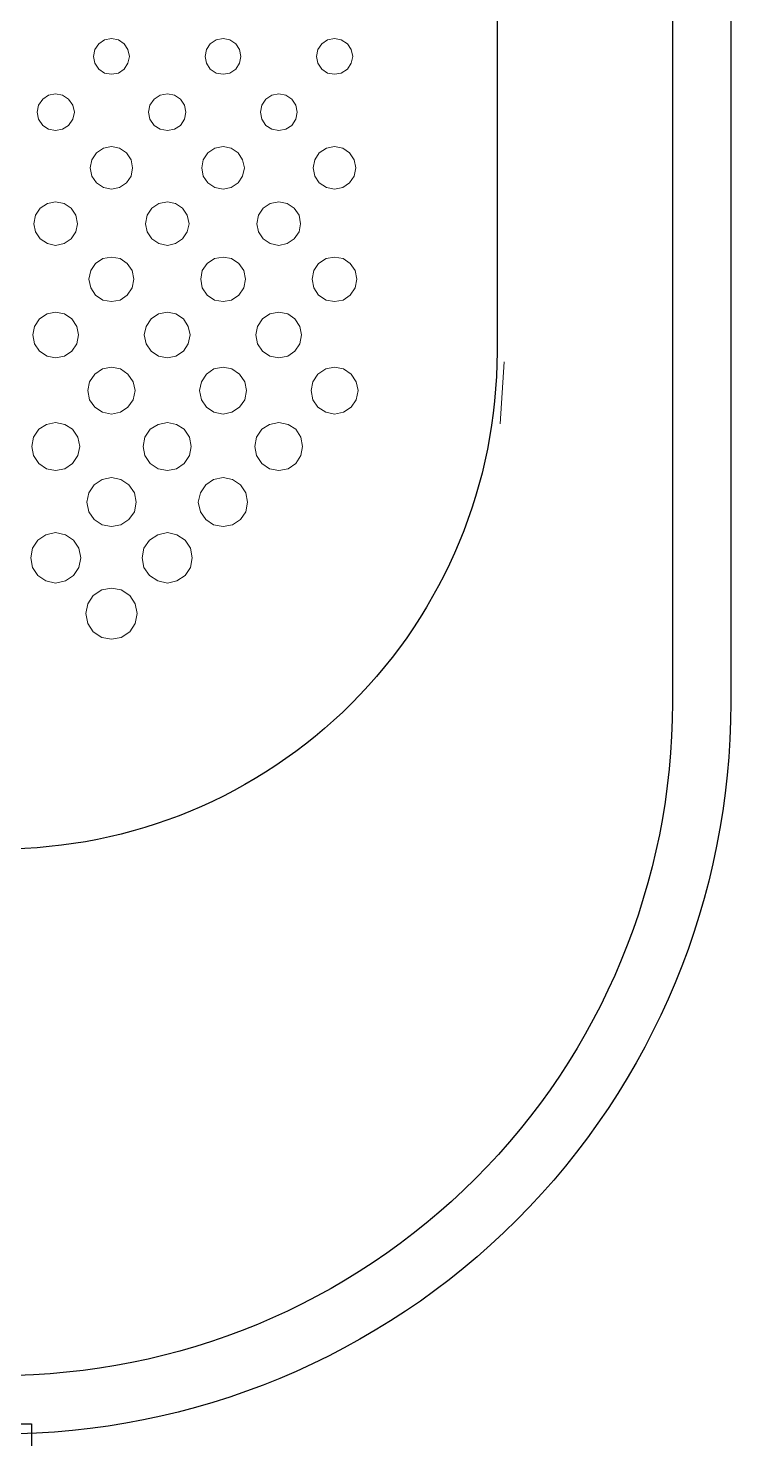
# Model space of a CAD drawing. Header units: inches. Extents: x 24920 to 61775, y 10942 to 38819.
# Drawn here: x 31527 to 31888, y 12422 to 13145 of the extents above; entities that cross this region are included whole.
import ezdxf

# ---------------------------------------------------------------- set-up
doc = ezdxf.new("R2010")
doc.units = ezdxf.units.IN
doc.header["$MEASUREMENT"] = 0
doc.layers.add('01TOILET', color=4, linetype='Continuous')

# ---------------------------------------------------------------- blocks, each defined once
blk = doc.blocks.new('A$C11311193')
at = {"layer": '01TOILET', "color": 9}
for p, q in [((-435.94, -40.12), (-393.46, 20.54)), ((-388.14, 17.78), (-392.35, 20.73)), ((-385.88, 16.2), (-388.14, 17.78)), ((-368.39, 3.95), (-370.64, 5.53)), ((-364.17, 1), (-368.39, 3.95)), ((-363.97, -0.11), (-406.45, -60.77)), ((-370.9, -4.97), (-370.47, -5.27)), ((-370.45, -2.84), (-369.99, -3.16)), ((-369.99, -3.16), (-369.8, -3.3)), ((-377, -13.64), (-377.01, -13.63)), ((-376.49, -13.87), (-376.92, -13.57)), ((-374.96, -11.89), (-374.5, -12.21)), ((-373.53, -11.06), (-373.94, -10.77)), ((-372.51, -8.73), (-372.1, -9.01)), ((-371.34, -7.71), (-371.8, -7.39)), ((-378.86, -14.78), (-378.86, -14.77)), ((-378.31, -15.04), (-378.76, -14.72)), ((-406.66, -63.86), (-377.91, -83.99)), ((-418.13, -80.24), (-389.38, -100.37)), ((-336.45, -113.02), (-193.35, -213.22)), ((-347.92, -129.4), (-204.82, -229.6)), ((-193.35, -213.22), (-204.82, -229.6))]:
    blk.add_line(p, q, dxfattribs=at)
blk.add_lwpolyline([(-405.76, -72.02), (-383.65, -87.5), (-388.24, -94.05), (-410.35, -78.58)], dxfattribs=at)
blk.add_lwpolyline([(-374.46, -79.07), (-392.82, -105.29), (-351.36, -134.31), (-333.01, -108.1)], close=True, dxfattribs=at)
for centre, radius in [((-386.29, -0.6), 16), ((-386.29, -0.6), 15.25), ((-428.45, -60.81), 22), ((-362.91, -106.69), 10)]:
    blk.add_circle(centre, radius, dxfattribs=at)
for centre, radius, start, end in [((-392.81, 20.08), 0.8, 55.0011, 145.0011), ((-386.34, 15.55), 0.8, 344.71706, 55.0011), ((-371.1, 4.88), 0.8, 55.0011, 126.95484), ((-364.63, 0.35), 0.8, 325.0011, 55.0011), ((-386.14, -0.66), 16.34, 334.55108, 343.59818), ((-376.54, -4.45), 6.52, 330.64373, 340.00983), ((-386.29, -0.6), 17, 336.04057, 341.17634), ((-370.37, -5.3), 0.402, 344.23374, 347.463), ((-370.09, -3.71), 0.5, 349.10278, 54.98404), ((-386.29, -0.6), 17, 346.35911, 348.32633), ((-386.29, -0.6), 17, 348.33841, 348.36287), ((-428.45, -60.81), 50, 76.10132, 313.4621), ((-386.18, -0.72), 16.34, 306.40401, 315.45111), ((-386.29, -0.6), 17, 308.82586, 313.96162), ((-379.36, -8.42), 6.56, 310.00744, 319.31977), ((-374.78, -12.53), 0.424, 337.9323, 55.00109), ((-374.7, -12.6), 0.318, 312.65502, 341.67022), ((-386.29, -0.6), 17, 315.72917, 318.02969), ((-378.75, -7.32), 6.9, 317.66259, 325.83332), ((-373.22, -10.63), 0.532, 235.0011, 322.50138), ((-373.49, -11.06), 0.472, 343.28224, 353.5272), ((-386.29, -0.6), 17, 322.49856, 327.50087), ((-372.09, -9.05), 0.472, 296.47499, 306.71996), ((-376.99, -5.65), 6.42, 323.85301, 332.61068), ((-377.4, -5.39), 6.9, 324.16887, 324.47045), ((-386.29, -0.6), 17, 329.24044, 334.27302), ((-371.14, -7.33), 0.424, 235.0011, 312.06989), ((-386.29, -0.6), 17, 301.67586, 303.64465), ((-386.29, -0.6), 17, 301.67586, 303.64465), ((-386.29, -0.6), 17, 301.67586, 303.64465), ((-386.29, -0.6), 17, 301.67586, 303.64465), ((-386.29, -0.6), 17, 301.67586, 301.75153), ((-428.45, -60.81), 50, 336.53601, 33.90092), ((-403.18, -68.34), 4.49, 175.78133, 235.00121), ((-412.92, -82.26), 4.49, 55.00098, 114.22086), ((-205.2, -217.13), 12.48, 271.75683, 18.24536)]:
    blk.add_arc(centre, radius, start, end, dxfattribs=at)
for points, knots in [([(-370.47, -5.27), (-370.4, -5.32), (-370.29, -5.42), (-370.18, -5.63), (-370.15, -5.87), (-370.18, -6.01), (-370.2, -6.09)], [0, 0, 0, 0, 0.243401, 0.5, 0.756599, 1, 1, 1, 1]), ([(-369.77, -4.61), (-369.77, -4.62), (-369.78, -4.66), (-369.82, -4.79), (-369.88, -4.95), (-369.94, -5.14), (-370.03, -5.35), (-370.11, -5.55), (-370.17, -5.66), (-370.19, -5.7)], [0, 0, 0, 0, 0.019444, 0.1198185, 0.2095623, 0.3164002, 0.4369193, 0.5922337, 0.7353609, 0.7353609, 0.7353609, 0.7353609]), ([(-369.99, -3.16), (-369.92, -3.22), (-369.8, -3.32), (-369.67, -3.55), (-369.61, -3.8), (-369.63, -3.95), (-369.64, -4.04)], [0, 0, 0, 0, 0.244635, 0.5, 0.755365, 1, 1, 1, 1]), ([(-375.97, -13.98), (-375.99, -14), (-376.04, -14.06), (-376.15, -14.17), (-376.3, -14.31), (-376.45, -14.44), (-376.59, -14.55), (-376.73, -14.66), (-376.81, -14.71), (-376.86, -14.75)], [0.2341512, 0.2341512, 0.2341512, 0.2341512, 0.3199573, 0.4662754, 0.5919189, 0.7019131, 0.8073592, 0.9086228, 1, 1, 1, 1]), ([(-375.63, -13.85), (-375.7, -13.89), (-375.82, -13.97), (-376.05, -14.02), (-376.29, -13.99), (-376.42, -13.92), (-376.49, -13.87)], [0, 0, 0, 0, 0.243401, 0.5, 0.756599, 1, 1, 1, 1]), ([(-374.12, -12.47), (-374.17, -12.52), (-374.25, -12.58), (-374.34, -12.62), (-374.37, -12.62)], [0, 0, 0, 0, 0.2420821, 0.3523608, 0.3523608, 0.3523608, 0.3523608]), ([(-372.1, -9.01), (-372.04, -9.06), (-371.95, -9.15), (-371.87, -9.34), (-371.86, -9.56), (-371.92, -9.67), (-371.95, -9.74)], [0, 0, 0, 0, 0.240664, 0.5, 0.759336, 1, 1, 1, 1]), ([(-370.92, -7.69), (-370.91, -7.72), (-370.92, -7.82), (-370.95, -7.91), (-370.98, -7.98)], [0.6476392, 0.6476392, 0.6476392, 0.6476392, 0.7579179, 1, 1, 1, 1]), ([(-377.36, -15.07), (-377.44, -15.11), (-377.58, -15.18), (-377.84, -15.21), (-378.09, -15.16), (-378.23, -15.09), (-378.31, -15.04)], [0, 0, 0, 0, 0.244635, 0.5, 0.755365, 1, 1, 1, 1])]:
    blk.add_open_spline(points, degree=3, knots=knots, dxfattribs=at)
blk = doc.blocks.new('A$C0C112DF2')
at = {"layer": '01TOILET', "color": 251, "linetype": 'Continuous', "lineweight": 5}
for p, q in [((47.71, 438.52), (52.08, 441.44)), ((52.08, 441.44), (57.18, 442.34)), ((57.18, 442.34), (62.1, 441.44)), ((57.18, 442.34), (57.18, 442.34)), ((62.1, 441.44), (66.48, 438.52)), ((43.87, 429.24), (44.98, 434.33)), ((44.98, 434.33), (47.71, 438.52)), ((66.48, 438.52), (69.21, 434.33)), ((69.21, 434.33), (70.3, 429.24)), ((44.98, 424.14), (43.87, 429.24)), ((70.3, 429.24), (69.21, 424.14)), ((47.71, 419.95), (44.98, 424.14)), ((52.08, 417.03), (47.71, 419.95)), ((66.48, 419.95), (62.1, 417.03)), ((69.21, 424.14), (66.48, 419.95)), ((19.27, 409.75), (23.47, 412.48)), ((23.47, 412.48), (28.39, 413.57)), ((28.39, 413.57), (33.49, 412.48)), ((28.39, 413.57), (28.39, 413.57)), ((33.49, 412.48), (37.68, 409.75)), ((57.18, 416.13), (52.08, 417.03)), ((62.1, 417.03), (57.18, 416.13)), ((76.68, 409.75), (80.87, 412.48)), ((80.87, 412.48), (85.79, 413.57)), ((85.79, 413.57), (90.72, 412.48)), ((85.79, 413.57), (85.79, 413.57)), ((90.72, 412.48), (94.9, 409.75)), ((15.63, 400.64), (16.53, 405.56)), ((16.53, 405.56), (19.27, 409.75)), ((37.68, 409.75), (40.41, 405.56)), ((40.41, 405.56), (41.33, 400.64)), ((72.85, 400.64), (73.76, 405.56)), ((73.76, 405.56), (76.68, 409.75)), ((94.9, 409.75), (97.63, 405.56)), ((97.63, 405.56), (98.54, 400.64)), ((16.53, 395.72), (15.63, 400.64)), ((41.33, 400.64), (40.41, 395.72)), ((73.76, 395.72), (72.85, 400.64)), ((98.54, 400.64), (97.63, 395.72)), ((19.27, 391.53), (16.53, 395.72)), ((23.47, 388.8), (19.27, 391.53)), ((37.68, 391.53), (33.49, 388.8)), ((40.41, 395.72), (37.68, 391.53)), ((76.68, 391.53), (73.76, 395.72)), ((80.87, 388.8), (76.68, 391.53)), ((94.9, 391.53), (90.72, 388.8)), ((97.63, 395.72), (94.9, 391.53)), ((28.39, 387.71), (23.47, 388.8)), ((33.49, 388.8), (28.39, 387.71)), ((48.25, 380.98), (52.26, 383.71)), ((52.26, 383.71), (57.18, 384.62)), ((57.18, 384.62), (61.92, 383.71)), ((57.18, 384.62), (57.18, 384.62)), ((61.92, 383.71), (65.93, 380.98)), ((85.79, 387.71), (80.87, 388.8)), ((90.72, 388.8), (85.79, 387.71)), ((105.47, 380.98), (109.48, 383.71)), ((109.48, 383.71), (114.4, 384.62)), ((114.4, 384.62), (119.14, 383.71)), ((114.4, 384.62), (114.4, 384.62)), ((119.14, 383.71), (123.33, 380.98)), ((44.42, 372.05), (45.51, 376.97)), ((45.51, 376.97), (48.25, 380.98)), ((65.93, 380.98), (68.84, 376.97)), ((68.84, 376.97), (69.75, 372.05)), ((101.64, 372.05), (102.74, 376.97)), ((102.74, 376.97), (105.47, 380.98)), ((123.33, 380.98), (126.07, 376.97)), ((126.07, 376.97), (126.97, 372.05)), ((45.51, 367.31), (44.42, 372.05)), ((69.75, 372.05), (68.84, 367.31)), ((102.74, 367.31), (101.64, 372.05)), ((126.97, 372.05), (126.07, 367.31)), ((48.25, 363.13), (45.51, 367.31)), ((52.26, 360.4), (48.25, 363.13)), ((65.93, 363.13), (61.92, 360.4)), ((68.84, 367.31), (65.93, 363.13)), ((105.47, 363.13), (102.74, 367.31)), ((109.48, 360.4), (105.47, 363.13)), ((123.33, 363.13), (119.14, 360.4)), ((126.07, 367.31), (123.33, 363.13)), ((19.82, 352.2), (23.83, 354.93)), ((23.83, 354.93), (28.39, 355.85)), ((28.39, 355.85), (33.12, 354.93)), ((28.39, 355.85), (28.39, 355.85)), ((33.12, 354.93), (37.13, 352.2)), ((57.18, 359.48), (52.26, 360.4)), ((61.92, 360.4), (57.18, 359.48)), ((77.04, 352.2), (81.05, 354.93)), ((81.05, 354.93), (85.79, 355.85)), ((85.79, 355.85), (90.53, 354.93)), ((85.79, 355.85), (85.79, 355.85)), ((90.53, 354.93), (94.35, 352.2)), ((114.4, 359.48), (109.48, 360.4)), ((119.14, 360.4), (114.4, 359.48)), ((134.27, 352.2), (138.28, 354.93)), ((138.28, 354.93), (143.01, 355.85)), ((143.01, 355.85), (147.75, 354.93)), ((143.01, 355.85), (143.01, 355.85)), ((147.75, 354.93), (151.76, 352.2)), ((16.17, 343.46), (17.09, 348.19)), ((17.09, 348.19), (19.82, 352.2)), ((37.13, 352.2), (39.87, 348.19)), ((39.87, 348.19), (40.78, 343.46)), ((73.39, 343.46), (74.31, 348.19)), ((74.31, 348.19), (77.04, 352.2)), ((94.35, 352.2), (97.09, 348.19)), ((97.09, 348.19), (97.99, 343.46)), ((130.62, 343.46), (131.52, 348.19)), ((131.52, 348.19), (134.27, 352.2)), ((151.76, 352.2), (154.31, 348.19)), ((154.31, 348.19), (155.22, 343.46)), ((17.09, 338.72), (16.17, 343.46)), ((40.78, 343.46), (39.87, 338.72)), ((74.31, 338.72), (73.39, 343.46)), ((97.99, 343.46), (97.09, 338.72)), ((131.52, 338.72), (130.62, 343.46)), ((155.22, 343.46), (154.31, 338.72)), ((19.82, 334.72), (17.09, 338.72)), ((23.83, 332.17), (19.82, 334.72)), ((37.13, 334.72), (33.12, 332.17)), ((39.87, 338.72), (37.13, 334.72)), ((77.04, 334.72), (74.31, 338.72)), ((81.05, 332.17), (77.04, 334.72)), ((94.35, 334.72), (90.53, 332.17)), ((97.09, 338.72), (94.35, 334.72)), ((134.27, 334.72), (131.52, 338.72)), ((138.28, 332.17), (134.27, 334.72)), ((151.76, 334.72), (147.75, 332.17)), ((154.31, 338.72), (151.76, 334.72)), ((28.39, 331.26), (23.83, 332.17)), ((33.12, 332.17), (28.39, 331.26)), ((48.61, 323.43), (52.45, 325.98)), ((52.45, 325.98), (57.18, 326.89)), ((57.18, 326.89), (61.73, 325.98)), ((57.18, 326.89), (57.18, 326.89)), ((61.73, 325.98), (65.56, 323.43)), ((85.79, 331.26), (81.05, 332.17)), ((90.53, 332.17), (85.79, 331.26)), ((105.84, 323.43), (109.66, 325.98)), ((109.66, 325.98), (114.4, 326.89)), ((114.4, 326.89), (118.96, 325.98)), ((114.4, 326.89), (114.4, 326.89)), ((118.96, 325.98), (122.79, 323.43)), ((143.01, 331.26), (138.28, 332.17)), ((147.75, 332.17), (143.01, 331.26)), ((163.06, 323.43), (167.07, 325.98)), ((167.07, 325.98), (171.62, 326.89)), ((171.62, 326.89), (176.18, 325.98)), ((171.62, 326.89), (171.62, 326.89)), ((176.18, 325.98), (180.19, 323.43)), ((256.54, 331.99), (258.73, 300.11)), ((44.98, 314.87), (45.88, 319.6)), ((45.88, 319.6), (48.61, 323.43)), ((65.56, 323.43), (68.29, 319.6)), ((68.29, 319.6), (69.21, 314.87)), ((102.37, 314.87), (103.28, 319.6)), ((103.28, 319.6), (105.84, 323.43)), ((122.79, 323.43), (125.52, 319.6)), ((125.52, 319.6), (126.43, 314.87)), ((159.59, 314.87), (160.51, 319.6)), ((160.51, 319.6), (163.06, 323.43)), ((180.19, 323.43), (182.73, 319.6)), ((182.73, 319.6), (183.65, 314.87)), ((45.88, 310.32), (44.98, 314.87)), ((69.21, 314.87), (68.29, 310.32)), ((103.28, 310.32), (102.37, 314.87)), ((126.43, 314.87), (125.52, 310.32)), ((160.51, 310.32), (159.59, 314.87)), ((183.65, 314.87), (182.73, 310.32)), ((48.61, 306.49), (45.88, 310.32)), ((52.45, 303.76), (48.61, 306.49)), ((65.56, 306.49), (61.73, 303.76)), ((68.29, 310.32), (65.56, 306.49)), ((105.84, 306.49), (103.28, 310.32)), ((109.66, 303.76), (105.84, 306.49)), ((122.79, 306.49), (118.96, 303.76)), ((125.52, 310.32), (122.79, 306.49)), ((163.06, 306.49), (160.51, 310.32)), ((167.07, 303.76), (163.06, 306.49)), ((180.19, 306.49), (176.18, 303.76)), ((182.73, 310.32), (180.19, 306.49)), ((20.18, 294.66), (24.02, 297.2)), ((24.02, 297.2), (28.39, 298.12)), ((28.39, 298.12), (32.95, 297.2)), ((28.39, 298.12), (28.39, 298.12)), ((32.95, 297.2), (36.77, 294.66)), ((57.18, 302.85), (52.45, 303.76)), ((61.73, 303.76), (57.18, 302.85)), ((77.4, 294.66), (81.24, 297.2)), ((81.24, 297.2), (85.79, 298.12)), ((85.79, 298.12), (90.16, 297.2)), ((85.79, 298.12), (85.79, 298.12)), ((90.16, 297.2), (93.99, 294.66)), ((114.4, 302.85), (109.66, 303.76)), ((118.96, 303.76), (114.4, 302.85)), ((134.63, 294.66), (138.46, 297.2)), ((138.46, 297.2), (143.01, 298.12)), ((143.01, 298.12), (147.57, 297.2)), ((143.01, 298.12), (143.01, 298.12)), ((147.57, 297.2), (151.21, 294.66)), ((171.62, 302.85), (167.07, 303.76)), ((176.18, 303.76), (171.62, 302.85)), ((16.73, 286.28), (17.63, 290.82)), ((17.63, 290.82), (20.18, 294.66)), ((36.77, 294.66), (39.32, 290.82)), ((39.32, 290.82), (40.23, 286.28)), ((73.95, 286.28), (74.86, 290.82)), ((74.86, 290.82), (77.4, 294.66)), ((93.99, 294.66), (96.54, 290.82)), ((96.54, 290.82), (97.46, 286.28)), ((131.16, 286.28), (132.08, 290.82)), ((132.08, 290.82), (134.63, 294.66)), ((151.21, 294.66), (153.77, 290.82)), ((153.77, 290.82), (154.67, 286.28)), ((17.63, 281.91), (16.73, 286.28)), ((40.23, 286.28), (39.32, 281.91)), ((74.86, 281.91), (73.95, 286.28)), ((97.46, 286.28), (96.54, 281.91)), ((132.08, 281.91), (131.16, 286.28)), ((154.67, 286.28), (153.77, 281.91)), ((20.18, 278.08), (17.63, 281.91)), ((24.02, 275.54), (20.18, 278.08)), ((28.39, 274.62), (24.02, 275.54)), ((32.95, 275.54), (28.39, 274.62)), ((36.77, 278.08), (32.95, 275.54)), ((39.32, 281.91), (36.77, 278.08)), ((77.4, 278.08), (74.86, 281.91)), ((81.24, 275.54), (77.4, 278.08)), ((85.79, 274.62), (81.24, 275.54)), ((90.16, 275.54), (85.79, 274.62)), ((93.99, 278.08), (90.16, 275.54)), ((96.54, 281.91), (93.99, 278.08)), ((134.63, 278.08), (132.08, 281.91)), ((138.46, 275.54), (134.63, 278.08)), ((143.01, 274.62), (138.46, 275.54)), ((147.57, 275.54), (143.01, 274.62)), ((151.21, 278.08), (147.57, 275.54)), ((153.77, 281.91), (151.21, 278.08)), ((48.98, 265.88), (52.62, 268.43)), ((52.62, 268.43), (57.18, 269.16)), ((57.18, 269.16), (61.55, 268.43)), ((57.18, 269.16), (57.18, 269.16)), ((61.55, 268.43), (65.2, 265.88)), ((106.2, 265.88), (110.02, 268.43)), ((110.02, 268.43), (114.4, 269.16)), ((114.4, 269.16), (118.78, 268.43)), ((114.4, 269.16), (114.4, 269.16)), ((118.78, 268.43), (122.41, 265.88)), ((163.43, 265.88), (167.25, 268.43)), ((167.25, 268.43), (171.62, 269.16)), ((171.62, 269.16), (175.99, 268.43)), ((171.62, 269.16), (171.62, 269.16)), ((175.99, 268.43), (179.64, 265.88)), ((45.51, 257.68), (46.43, 262.24)), ((46.43, 262.24), (48.98, 265.88)), ((65.2, 265.88), (67.75, 262.24)), ((67.75, 262.24), (68.66, 257.68)), ((102.92, 257.68), (103.64, 262.24)), ((103.64, 262.24), (106.2, 265.88)), ((122.41, 265.88), (124.97, 262.24)), ((124.97, 262.24), (125.89, 257.68)), ((160.14, 257.68), (161.05, 262.24)), ((161.05, 262.24), (163.43, 265.88)), ((179.64, 265.88), (182.2, 262.24)), ((182.2, 262.24), (183.1, 257.68)), ((46.43, 253.32), (45.51, 257.68)), ((48.98, 249.67), (46.43, 253.32)), ((67.75, 253.32), (65.2, 249.67)), ((68.66, 257.68), (67.75, 253.32)), ((103.64, 253.32), (102.92, 257.68)), ((106.2, 249.67), (103.64, 253.32)), ((124.97, 253.32), (122.41, 249.67)), ((125.89, 257.68), (124.97, 253.32)), ((161.05, 253.32), (160.14, 257.68)), ((163.43, 249.67), (161.05, 253.32)), ((182.2, 253.32), (179.64, 249.67)), ((183.1, 257.68), (182.2, 253.32)), ((52.62, 247.12), (48.98, 249.67)), ((57.18, 246.4), (52.62, 247.12)), ((61.55, 247.12), (57.18, 246.4)), ((65.2, 249.67), (61.55, 247.12)), ((110.02, 247.12), (106.2, 249.67)), ((114.4, 246.4), (110.02, 247.12)), ((118.78, 247.12), (114.4, 246.4)), ((122.41, 249.67), (118.78, 247.12)), ((167.25, 247.12), (163.43, 249.67)), ((171.62, 246.4), (167.25, 247.12)), ((175.99, 247.12), (171.62, 246.4)), ((179.64, 249.67), (175.99, 247.12)), ((20.54, 237.11), (24.19, 239.48)), ((24.19, 239.48), (28.39, 240.38)), ((28.39, 240.38), (32.76, 239.48)), ((28.39, 240.38), (28.39, 240.38)), ((32.76, 239.48), (36.41, 237.11)), ((77.77, 237.11), (81.42, 239.48)), ((81.42, 239.48), (85.79, 240.38)), ((85.79, 240.38), (89.98, 239.48)), ((85.79, 240.38), (85.79, 240.38)), ((89.98, 239.48), (93.63, 237.11)), ((135, 237.11), (138.64, 239.48)), ((138.64, 239.48), (143.01, 240.38)), ((143.01, 240.38), (147.2, 239.48)), ((143.01, 240.38), (143.01, 240.38)), ((147.2, 239.48), (150.85, 237.11)), ((17.27, 229.28), (18.18, 233.46)), ((18.18, 233.46), (20.54, 237.11)), ((36.41, 237.11), (38.77, 233.46)), ((38.77, 233.46), (39.69, 229.28)), ((74.49, 229.28), (75.4, 233.46)), ((75.4, 233.46), (77.77, 237.11)), ((93.63, 237.11), (96, 233.46)), ((96, 233.46), (96.9, 229.28)), ((131.71, 229.28), (132.63, 233.46)), ((132.63, 233.46), (135, 237.11)), ((150.85, 237.11), (153.4, 233.46)), ((153.4, 233.46), (154.13, 229.28)), ((18.18, 224.9), (17.27, 229.28)), ((20.54, 221.26), (18.18, 224.9)), ((38.77, 224.9), (36.41, 221.26)), ((39.69, 229.28), (38.77, 224.9)), ((75.4, 224.9), (74.49, 229.28)), ((77.77, 221.26), (75.4, 224.9)), ((96, 224.9), (93.63, 221.26)), ((96.9, 229.28), (96, 224.9)), ((132.63, 224.9), (131.71, 229.28)), ((135, 221.26), (132.63, 224.9)), ((153.4, 224.9), (150.85, 221.26)), ((154.13, 229.28), (153.4, 224.9)), ((24.19, 218.89), (20.54, 221.26)), ((28.39, 217.99), (24.19, 218.89)), ((32.76, 218.89), (28.39, 217.99)), ((36.41, 221.26), (32.76, 218.89)), ((81.42, 218.89), (77.77, 221.26)), ((85.79, 217.99), (81.42, 218.89)), ((89.98, 218.89), (85.79, 217.99)), ((93.63, 221.26), (89.98, 218.89)), ((138.64, 218.89), (135, 221.26)), ((143.01, 217.99), (138.64, 218.89)), ((147.2, 218.89), (143.01, 217.99)), ((150.85, 221.26), (147.2, 218.89)), ((49.34, 208.34), (52.99, 210.7)), ((52.99, 210.7), (57.18, 211.61)), ((57.18, 211.61), (61.2, 210.7)), ((57.18, 211.61), (57.18, 211.61)), ((61.2, 210.7), (64.83, 208.34)), ((106.57, 208.34), (110.21, 210.7)), ((110.21, 210.7), (114.4, 211.61)), ((114.4, 211.61), (118.6, 210.7)), ((114.4, 211.61), (114.4, 211.61)), ((118.6, 210.7), (122.06, 208.34)), ((163.79, 208.34), (167.44, 210.7)), ((167.44, 210.7), (171.62, 211.61)), ((171.62, 211.61), (175.81, 210.7)), ((171.62, 211.61), (171.62, 211.61)), ((175.81, 210.7), (179.27, 208.34)), ((46.25, 200.68), (46.97, 204.87)), ((46.97, 204.87), (49.34, 208.34)), ((64.83, 208.34), (67.21, 204.87)), ((67.21, 204.87), (67.94, 200.68)), ((103.47, 200.68), (104.2, 204.87)), ((104.2, 204.87), (106.57, 208.34)), ((122.06, 208.34), (124.43, 204.87)), ((124.43, 204.87), (125.34, 200.68)), ((160.69, 200.68), (161.41, 204.87)), ((161.41, 204.87), (163.79, 208.34)), ((179.27, 208.34), (181.64, 204.87)), ((181.64, 204.87), (182.56, 200.68)), ((46.97, 196.5), (46.25, 200.68)), ((49.34, 192.86), (46.97, 196.5)), ((67.21, 196.5), (64.83, 192.86)), ((67.94, 200.68), (67.21, 196.5)), ((104.2, 196.5), (103.47, 200.68)), ((106.57, 192.86), (104.2, 196.5)), ((124.43, 196.5), (122.06, 192.86)), ((125.34, 200.68), (124.43, 196.5)), ((161.41, 196.5), (160.69, 200.68)), ((163.79, 192.86), (161.41, 196.5)), ((181.64, 196.5), (179.27, 192.86)), ((182.56, 200.68), (181.64, 196.5)), ((52.99, 190.49), (49.34, 192.86)), ((57.18, 189.76), (52.99, 190.49)), ((61.2, 190.49), (57.18, 189.76)), ((64.83, 192.86), (61.2, 190.49)), ((110.21, 190.49), (106.57, 192.86)), ((114.4, 189.76), (110.21, 190.49)), ((118.6, 190.49), (114.4, 189.76)), ((122.06, 192.86), (118.6, 190.49)), ((167.44, 190.49), (163.79, 192.86)), ((171.62, 189.76), (167.44, 190.49)), ((175.81, 190.49), (171.62, 189.76)), ((179.27, 192.86), (175.81, 190.49)), ((24.74, 180.84), (28.39, 181.56)), ((28.39, 181.56), (32.03, 180.84)), ((28.39, 181.56), (28.39, 181.56)), ((82.14, 180.84), (85.79, 181.56)), ((85.79, 181.56), (89.44, 180.84)), ((85.79, 181.56), (85.79, 181.56)), ((139.37, 180.84), (143.01, 181.56)), ((143.01, 181.56), (146.65, 180.84)), ((143.01, 181.56), (143.01, 181.56)), ((18.91, 172.09), (19.64, 175.74)), ((19.64, 175.74), (21.83, 178.83)), ((21.83, 178.83), (24.74, 180.84)), ((32.03, 180.84), (35.13, 178.83)), ((35.13, 178.83), (37.32, 175.74)), ((37.32, 175.74), (38.05, 172.09)), ((76.13, 172.09), (76.86, 175.74)), ((76.86, 175.74), (79.04, 178.83)), ((79.04, 178.83), (82.14, 180.84)), ((89.44, 180.84), (92.53, 178.83)), ((92.53, 178.83), (94.53, 175.74)), ((94.53, 175.74), (95.27, 172.09)), ((133.54, 172.09), (134.27, 175.74)), ((134.27, 175.74), (136.27, 178.83)), ((136.27, 178.83), (139.37, 180.84)), ((146.65, 180.84), (149.75, 178.83)), ((149.75, 178.83), (151.76, 175.74)), ((151.76, 175.74), (152.49, 172.09)), ((19.64, 168.45), (18.91, 172.09)), ((21.83, 165.36), (19.64, 168.45)), ((37.32, 168.45), (35.13, 165.36)), ((38.05, 172.09), (37.32, 168.45)), ((76.86, 168.45), (76.13, 172.09)), ((79.04, 165.36), (76.86, 168.45)), ((94.53, 168.45), (92.53, 165.36)), ((95.27, 172.09), (94.53, 168.45)), ((134.27, 168.45), (133.54, 172.09)), ((136.27, 165.36), (134.27, 168.45)), ((151.76, 168.45), (149.75, 165.36)), ((152.49, 172.09), (151.76, 168.45)), ((24.74, 163.35), (21.83, 165.36)), ((28.39, 162.63), (24.74, 163.35)), ((32.03, 163.35), (28.39, 162.63)), ((35.13, 165.36), (32.03, 163.35)), ((82.14, 163.35), (79.04, 165.36)), ((85.79, 162.63), (82.14, 163.35)), ((89.44, 163.35), (85.79, 162.63)), ((92.53, 165.36), (89.44, 163.35)), ((139.37, 163.35), (136.27, 165.36)), ((143.01, 162.63), (139.37, 163.35)), ((146.65, 163.35), (143.01, 162.63)), ((149.75, 165.36), (146.65, 163.35)), ((50.62, 150.05), (53.54, 152.06)), ((53.54, 152.06), (57.18, 152.61)), ((57.18, 152.61), (60.64, 152.06)), ((57.18, 152.61), (57.18, 152.61)), ((60.64, 152.06), (63.56, 150.05)), ((107.84, 150.05), (110.76, 152.06)), ((110.76, 152.06), (114.4, 152.61)), ((114.4, 152.61), (117.86, 152.06)), ((114.4, 152.61), (114.4, 152.61)), ((117.86, 152.06), (120.96, 150.05)), ((165.06, 150.05), (167.98, 152.06)), ((167.98, 152.06), (171.62, 152.61)), ((171.62, 152.61), (175.08, 152.06)), ((171.62, 152.61), (171.62, 152.61)), ((175.08, 152.06), (178.19, 150.05)), ((47.89, 143.5), (48.61, 146.96)), ((48.61, 146.96), (50.62, 150.05)), ((63.56, 150.05), (65.56, 146.96)), ((65.56, 146.96), (66.29, 143.5)), ((105.11, 143.5), (105.84, 146.96)), ((105.84, 146.96), (107.84, 150.05)), ((120.96, 150.05), (122.79, 146.96)), ((122.79, 146.96), (123.51, 143.5)), ((162.33, 143.5), (163.06, 146.96)), ((163.06, 146.96), (165.06, 150.05)), ((178.19, 150.05), (180.19, 146.96)), ((180.19, 146.96), (180.92, 143.5)), ((48.61, 139.86), (47.89, 143.5)), ((50.62, 136.95), (48.61, 139.86)), ((65.56, 139.86), (63.56, 136.95)), ((66.29, 143.5), (65.56, 139.86)), ((105.84, 139.86), (105.11, 143.5)), ((107.84, 136.95), (105.84, 139.86)), ((122.79, 139.86), (120.96, 136.95)), ((123.51, 143.5), (122.79, 139.86)), ((163.06, 139.86), (162.33, 143.5)), ((165.06, 136.95), (163.06, 139.86)), ((180.19, 139.86), (178.19, 136.95)), ((180.92, 143.5), (180.19, 139.86)), ((53.54, 134.95), (50.62, 136.95)), ((57.18, 134.21), (53.54, 134.95)), ((60.64, 134.95), (57.18, 134.21)), ((63.56, 136.95), (60.64, 134.95)), ((110.76, 134.95), (107.84, 136.95)), ((114.4, 134.21), (110.76, 134.95)), ((117.86, 134.95), (114.4, 134.21)), ((120.96, 136.95), (117.86, 134.95)), ((167.98, 134.95), (165.06, 136.95)), ((171.62, 134.21), (167.98, 134.95)), ((175.08, 134.95), (171.62, 134.21)), ((178.19, 136.95), (175.08, 134.95))]:
    blk.add_line(p, q, dxfattribs=at)
blk = doc.blocks.new('A$C43eeee79')
at = {"layer": '01TOILET', "color": 2, "linetype": 'ByBlock', "ltscale": 5}
blk.add_lwpolyline([(674.11, 1305), (674.11, 2255, -0.414214), (1049.11, 2630), (1049.11, 2630, -0.414214), (1424.11, 2255), (1424.11, 1305, -0.414214), (1049.11, 930), (1049.11, 930, -0.414214)], format="xyb", close=True, dxfattribs=at)
at = {"layer": '01TOILET', "color": 8, "linetype": 'ByBlock', "ltscale": 5}
blk.add_lwpolyline([(704.11, 1305), (704.11, 2255, -0.414214), (1049.11, 2600, -0.414214), (1394.11, 2255), (1394.11, 1305, -0.414214), (1049.11, 960, -0.414214)], format="xyb", close=True, dxfattribs=at)
at = {"layer": '01TOILET', "color": 252, "linetype": 'ByBlock', "ltscale": 5}
blk.add_lwpolyline([(794.11, 1485), (794.11, 2075, -0.414214), (1049.11, 2330, -0.414214), (1304.11, 2075), (1304.11, 1485, -0.414214), (1049.11, 1230, -0.414214)], format="xyb", close=True, dxfattribs=at)
at = {"layer": '01TOILET', "linetype": 'ByBlock', "ltscale": 5, "xscale": -1, "rotation": 180}
blk.add_blockref('A$C0C112DF2', (1049.11, 1780), dxfattribs=at)
at = {"layer": '01TOILET', "lineweight": 15, "xscale": -1, "rotation": 234.9998801164323}
blk.add_blockref('A$C11311193', (1344.67, 1146.08), dxfattribs=at)

msp = doc.modelspace()

# ---------------------------------------------------------------- block references
msp.add_blockref('A$C43eeee79', (30463.9, 11494.28))

doc.saveas('drawing.dxf')
